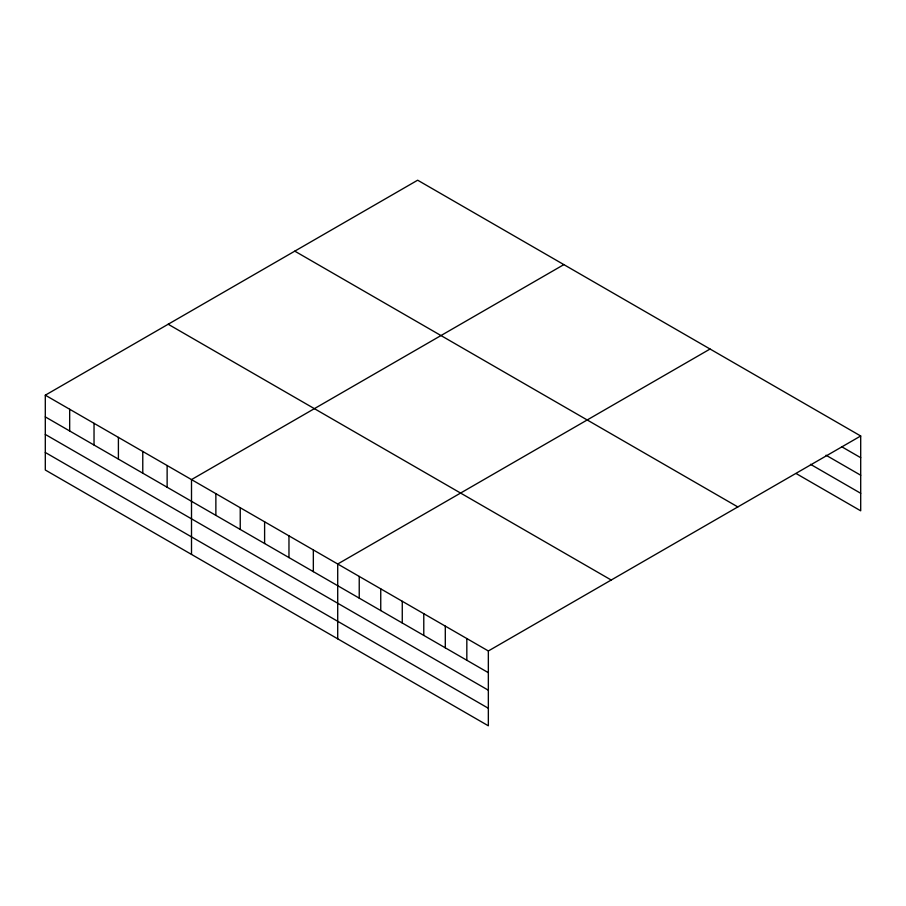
<?xml version="1.0" encoding="UTF-8"?>
<svg xmlns="http://www.w3.org/2000/svg" width="906" height="906" viewBox="0 0 906 906"><rect width="100%" height="100%" fill="white"/><g stroke="black" fill="none" stroke-linecap="round" stroke-linejoin="round"><path stroke-width="1.36" d="M796.148 473.544L860.7 510.814L860.7 435.99L417.655 180.203L45.3 395.186L45.3 470.01L488.345 725.797L488.345 650.972L45.3 395.186M563.86 264.609L191.506 479.591L191.506 554.415M710.066 349.025L337.712 564.008L337.712 638.832M488.345 650.972L860.7 435.99M841.572 446.658L860.7 457.7M826.034 455.22L860.7 475.231M810.485 464.302L860.7 493.294M294.778 251.143L737.824 506.93M168.176 324.235L611.222 580.033M45.3 416.896L488.345 672.682M45.3 434.427L488.345 690.213M45.3 452.479L488.345 708.265M466.828 638.549L466.828 660.259M445.299 626.125L445.299 647.835M423.781 613.702L423.781 635.412M402.264 601.278L402.264 622.988M380.747 588.855L380.747 610.565M359.229 576.431L359.229 598.141M313.34 549.931L313.34 571.652M288.969 535.865L288.969 557.575M264.609 521.799L264.609 543.509M240.237 507.734L240.237 529.444M215.866 493.657L215.866 515.378M167.134 465.525L167.134 487.235M142.774 451.46L142.774 473.17M118.403 437.383L118.403 459.104M94.031 423.317L94.031 445.027M69.671 409.252L69.671 430.962"/></g></svg>
